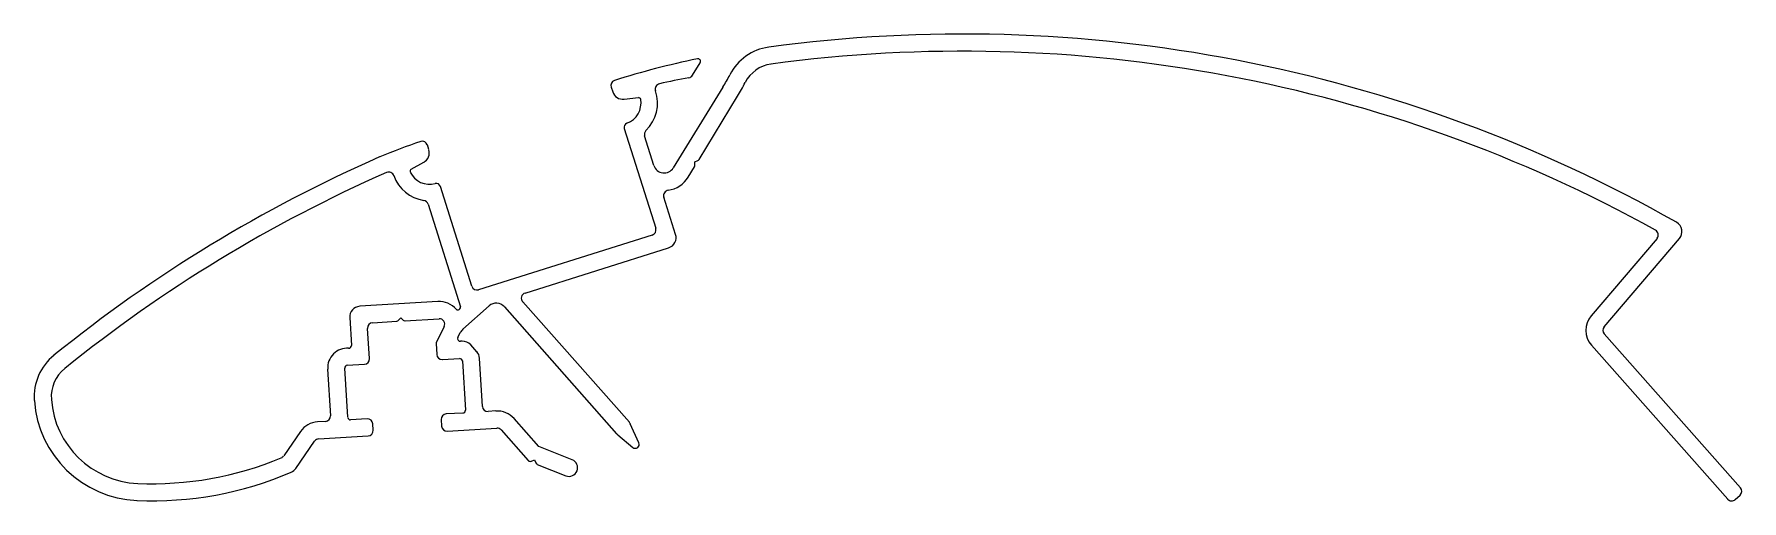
# Model space of a CAD drawing. Extents: x 3 to 162, y 4 to 47.
import ezdxf

# ---------------------------------------------------------------- set-up
doc = ezdxf.new("R2010")
doc.units = 0
doc.layers.get('0').update_dxf_attribs({"linetype": 'CONTINUOUS'})

msp = doc.modelspace()

# ---------------------------------------------------------------- linework, layer by layer
for p, q in [((64.32, 43.6), (65.03, 44.76)), ((56.73, 42.5), (56.87, 42.06)), ((57.93, 41.36), (59.26, 41.51)), ((67.16, 42.49), (62.52, 34.94)), ((64.94, 35.73), (68.52, 41.66)), ((57.95, 38.62), (60.89, 29.3)), ((39.7, 36.65), (39.56, 37.09)), ((60.71, 35.17), (59.84, 37.93)), ((38.05, 34.82), (39.23, 35.47)), ((64.52, 35.51), (64.82, 35.63)), ((64.55, 35.19), (64.52, 35.51)), ((63.92, 34.08), (64.51, 35.04)), ((43.72, 23.89), (40.78, 33.21)), ((62.74, 28.73), (61.65, 32.21)), ((39.62, 31.56), (42.64, 21.97)), ((60.56, 28.67), (44.34, 23.56)), ((48.68, 23.25), (62.09, 27.48)), ((154.39, 28.36), (148.23, 21.13)), ((149.45, 20.09), (156.47, 28.34)), ((40.55, 22.45), (33.25, 22.01)), ((58.43, 11.17), (48.46, 22.44)), ((32.31, 20.95), (32.47, 18.36)), ((36.88, 20.7), (37.07, 20.92)), ((37.07, 20.92), (37.29, 20.72)), ((37.47, 20.66), (40.65, 20.85)), ((42.59, 21.76), (42.54, 21.72)), ((42.86, 19.86), (45.33, 22.05)), ((46.75, 21.96), (57.23, 10.1)), ((34.15, 17.12), (33.98, 19.95)), ((34.45, 20.48), (36.71, 20.62)), ((41.13, 20.13), (40.4, 18.66)), ((42.4, 19.1), (42.63, 19.56)), ((162.18, 5.06), (149.46, 19.44)), ((40.37, 18.53), (40.43, 17.5)), ((42.8, 18.75), (42.64, 18.74)), ((44.18, 17.77), (43.61, 18.41)), ((148.26, 18.38), (160.98, 4)), ((30.25, 16.13), (30.51, 11.79)), ((32.13, 11.64), (31.85, 16.23)), ((32.08, 16.5), (33.68, 16.59)), ((40.96, 17.03), (42.56, 17.13)), ((42.83, 16.9), (43.11, 12.31)), ((44.7, 12.65), (44.43, 17.17)), ((30.04, 11.26), (29.31, 11.21)), ((33.94, 11.5), (32.39, 11.4)), ((40.85, 11.42), (40.89, 10.82)), ((42.87, 12.04), (41.32, 11.95)), ((45.95, 12.23), (45.23, 12.19)), ((49.97, 8.91), (47.65, 11.52)), ((27.71, 10.31), (26.15, 8.03)), ((29.41, 9.62), (34.04, 9.9)), ((34.5, 10.43), (34.47, 11.03)), ((41.42, 10.35), (46.05, 10.63)), ((46.45, 10.46), (48.98, 7.61)), ((57.34, 10), (58.75, 8.82)), ((59.31, 9.25), (58.51, 11.04)), ((27.28, 6.86), (29.03, 9.4)), ((53.09, 7.67), (49.97, 8.91)), ((49.27, 7.54), (49.56, 7.67)), ((49.56, 7.67), (49.68, 7.38)), ((49.82, 7.24), (52.5, 6.18)), ((161.68, 3.95), (162.13, 4.35))]:
    msp.add_line(p, q)
for centre, radius, start, end in [((89.57, -87.58), 135.03, 60.4327, 97.7205), ((80.09, -29.49), 76.18, 101.5999, 107.62), ((64.82, 44.89), 0.25, 328.4124, 101.5999), ((72.08, 41.48), 4.79, 97.7205, 153.02), ((89.57, -87.58), 133.43, 61.0065, 97.7205), ((57.2, 42.65), 0.5, 110.3456, 197.4916), ((89.57, -87.58), 133.43, 101.055, 102.2617), ((63.89, 43.86), 0.5, 281.055, 328.4124), ((53.13, 51.12), 16.47, 328.4124, 333.02), ((72.08, 41.48), 3.19, 97.7205, 153.02), ((57.82, 42.36), 1, 197.4916, 276.1895), ((59.29, 41.31), 0.2, 9.8178, 96.1895), ((57.51, 41), 3.55, 313.8796, 18.9111), ((61.34, 42.31), 0.5, 102.2617, 198.9111), ((53.13, 51.12), 18.07, 328.4124, 333.02), ((57.51, 41), 2, 289.8803, 9.8178), ((58.33, 38.74), 0.4, 109.8803, 197.4916), ((60.32, 38.08), 0.5, 133.8796, 197.4916), ((56.49, -14.92), 55.2, 108.5297, 112.7827), ((39.08, 36.94), 0.5, 17.4916, 106.0025), ((89.57, -87.58), 135.03, 113.7885, 128.9448), ((38.74, 36.34), 1, 298.7937, 17.4916), ((61.67, 35.47), 1, 197.4916, 328.4124), ((64.3, 35.17), 0.25, 327.9313, 5.0137), ((64.72, 35.86), 0.25, 292.638, 328.7843), ((89.57, -87.58), 133.43, 113.7886, 128.9448), ((35.96, 34.05), 0.5, 19.5898, 113.7886), ((39.77, 35.41), 3.55, 199.5898, 261.1036), ((38.14, 34.65), 0.2, 118.7937, 205.1653), ((39.77, 35.41), 2, 205.1653, 285.1029), ((40.4, 33.09), 0.4, 17.4916, 105.1029), ((61.67, 35.47), 2.64, 278.329, 328.4124), ((39.15, 31.41), 0.5, 17.4916, 81.1036), ((62.12, 32.36), 0.5, 98.329, 197.4916), ((60.41, 29.15), 0.5, 287.4916, 17.4916), ((61.79, 28.43), 1, 287.4916, 17.4916), ((154, 28.69), 0.5, 319.6253, 61.0065), ((155.71, 28.99), 1, 319.6253, 60.4327), ((40.68, 20.35), 2.1, 41.3535, 93.4916), ((44.19, 24.04), 0.5, 197.4916, 287.4916), ((48.83, 22.77), 0.5, 107.4916, 221.4916), ((33.31, 21.01), 1, 93.4916, 183.4882), ((40.68, 20.35), 0.5, 333.5145, 93.4916), ((42.41, 21.87), 0.2, 221.3535, 311.4916), ((42.45, 21.91), 0.2, 311.4916, 17.4916), ((46, 21.3), 1, 41.4916, 131.4916), ((149.83, 19.77), 2.1, 139.6253, 221.4916), ((34.48, 19.98), 0.5, 93.4916, 183.4882), ((36.69, 20.87), 0.25, 273.4916, 318.4916), ((37.46, 20.91), 0.25, 228.4916, 273.4916), ((43.53, 19.11), 1, 131.4916, 153.5145), ((149.83, 19.77), 0.5, 139.6253, 221.4916), ((32.1, 16.25), 1.85, 86.5387, 183.4916), ((32.22, 18.34), 0.25, 266.5387, 3.4882), ((40.62, 18.55), 0.25, 153.5145, 183.6093), ((42.63, 18.99), 0.25, 153.5145, 273.4971), ((42.86, 17.75), 1, 41.4916, 93.4971), ((43.43, 17.11), 1, 3.4916, 41.4916), ((7.84, 13.55), 5, 128.9448, 183.9361), ((7.84, 13.55), 3.4, 128.9448, 183.9361), ((32.1, 16.25), 0.25, 93.4949, 183.4916), ((33.65, 17.09), 0.5, 273.4949, 3.4882), ((40.93, 17.53), 0.5, 183.6093, 272.989), ((42.58, 16.88), 0.25, 3.4916, 93.4971), ((12.88, 13.89), 10.04, 183.9361, 267.5453), ((12.88, 13.89), 8.44, 183.9361, 267.5453), ((29.44, 9.12), 2.1, 93.4916, 145.4916), ((30.01, 11.76), 0.5, 273.4916, 3.4916), ((32.38, 11.65), 0.25, 183.4916, 273.4916), ((33.97, 11), 0.5, 3.4916, 93.4916), ((41.35, 11.45), 0.5, 93.4916, 183.4916), ((42.86, 12.29), 0.25, 273.4916, 3.4916), ((45.2, 12.68), 0.5, 183.4916, 273.4916), ((46.08, 10.13), 2.1, 41.4916, 93.4916), ((58.06, 10.83), 0.5, 24.1143, 41.4916), ((29.44, 9.12), 0.5, 93.4916, 145.4916), ((34, 10.4), 0.5, 273.4916, 3.4916), ((41.39, 10.85), 0.5, 183.4916, 273.4916), ((46.08, 10.13), 0.5, 41.4916, 93.4916), ((57.98, 10.77), 1, 221.4916, 230.2289), ((25.73, 8.32), 0.5, 292.7432, 325.4916), ((58.98, 9.1), 0.361, 230.2289, 24.1143), ((13.85, 36.66), 32.83, 267.5453, 293.3296), ((13.85, 36.66), 31.23, 267.5453, 292.7432), ((26.46, 7.43), 1, 293.3296, 325.4916), ((49.17, 7.77), 0.25, 221.4916, 293.322), ((49.91, 7.48), 0.25, 203.322, 248.322), ((52.79, 6.92), 0.8, 248.322, 68.322), ((161.8, 4.73), 0.5, 311.4916, 41.4916), ((161.35, 4.33), 0.5, 221.4916, 311.4916)]:
    msp.add_arc(centre, radius, start, end)

doc.saveas('drawing.dxf')
